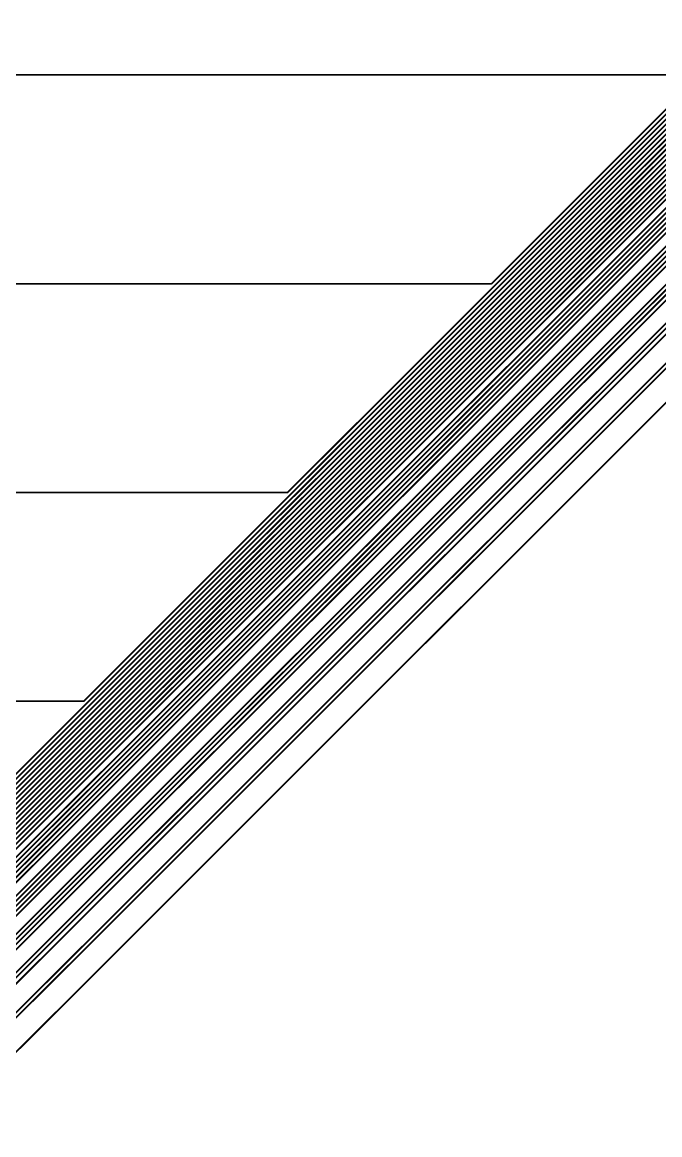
# Model space of a CAD drawing. Header units: inches. Extents: x 0 to 565, y 0 to 565.
# Drawn here: x 231.65 to 250.72, y 250.78 to 284.08 of the extents above; entities that cross this region are included whole.
import ezdxf

# ---------------------------------------------------------------- set-up
doc = ezdxf.new("R2010")
doc.units = ezdxf.units.IN

msp = doc.modelspace()

# ---------------------------------------------------------------- linework, layer by layer
at = {"const_width": 0.05}
for points in [[(245.689, 276.25), (253.489, 284.05)], [(227.389, 257.5), (253.639, 283.75)], [(233.489, 263.75), (253.589, 283.85)], [(239.589, 270), (253.539, 283.95)], [(215.189, 245), (253.567, 283.378)], [(221.289, 251.25), (253.517, 283.478)], [(196.889, 226.25), (253.717, 283.078)], [(202.989, 232.5), (253.667, 283.178)], [(209.089, 238.75), (253.617, 283.278)], [(178.589, 207.5), (253.867, 282.778)], [(184.689, 213.75), (253.817, 282.878)], [(190.789, 220), (253.767, 282.978)], [(6.639, 282.5), (251.789, 282.5)], [(154.189, 182.5), (253.744, 282.056)], [(160.289, 188.75), (253.694, 282.156)], [(166.389, 195), (253.644, 282.256)], [(172.489, 201.25), (253.594, 282.356)], [(135.883, 163.75), (253.889, 281.756)], [(141.989, 170), (253.844, 281.856)], [(148.089, 176.25), (253.794, 281.956)], [(117.689, 145), (253.722, 281.033)], [(123.789, 151.25), (253.672, 281.133)], [(129.889, 157.5), (253.622, 281.233)], [(99.389, 126.25), (253.872, 280.733)], [(105.489, 132.5), (253.822, 280.833)], [(111.589, 138.75), (253.772, 280.933)], [(93.539, 120), (253.65, 280.111)], [(69.139, 95), (253.85, 279.711)], [(75.239, 101.25), (253.8, 279.811)], [(81.339, 107.5), (253.75, 279.911)], [(87.439, 113.75), (253.7, 280.011)], [(63.439, 88.75), (253.728, 279.039)], [(45.15, 70), (253.889, 278.739)], [(51.239, 76.25), (253.828, 278.839)], [(57.339, 82.5), (253.778, 278.939)], [(27.422, 51.25), (253.889, 277.717)], [(33.489, 57.5), (253.806, 277.817)], [(39.589, 63.75), (253.756, 277.917)], [(22.039, 45), (253.833, 276.794)], [(15.939, 38.75), (253.883, 276.694)], [(14.289, 276.25), (245.689, 276.25)], [(10.717, 32.5), (253.889, 275.672)], [(7.389, 270), (239.589, 270)], [(14.089, 263.75), (233.489, 263.75)]]:
    msp.add_lwpolyline(points, dxfattribs=at)
at = {"const_width": 0.025}
for points in [[(245.676, 276.25, 1), (245.701, 276.25, 1)], [(245.676, 276.25, 1), (245.701, 276.25, 1)], [(239.576, 270, 1), (239.601, 270, 1)], [(239.576, 270, 1), (239.601, 270, 1)], [(233.476, 263.75, 1), (233.501, 263.75, 1)], [(233.476, 263.75, 1), (233.501, 263.75, 1)]]:
    msp.add_lwpolyline(points, format="xyb", close=True, dxfattribs=at)

doc.saveas('drawing.dxf')
